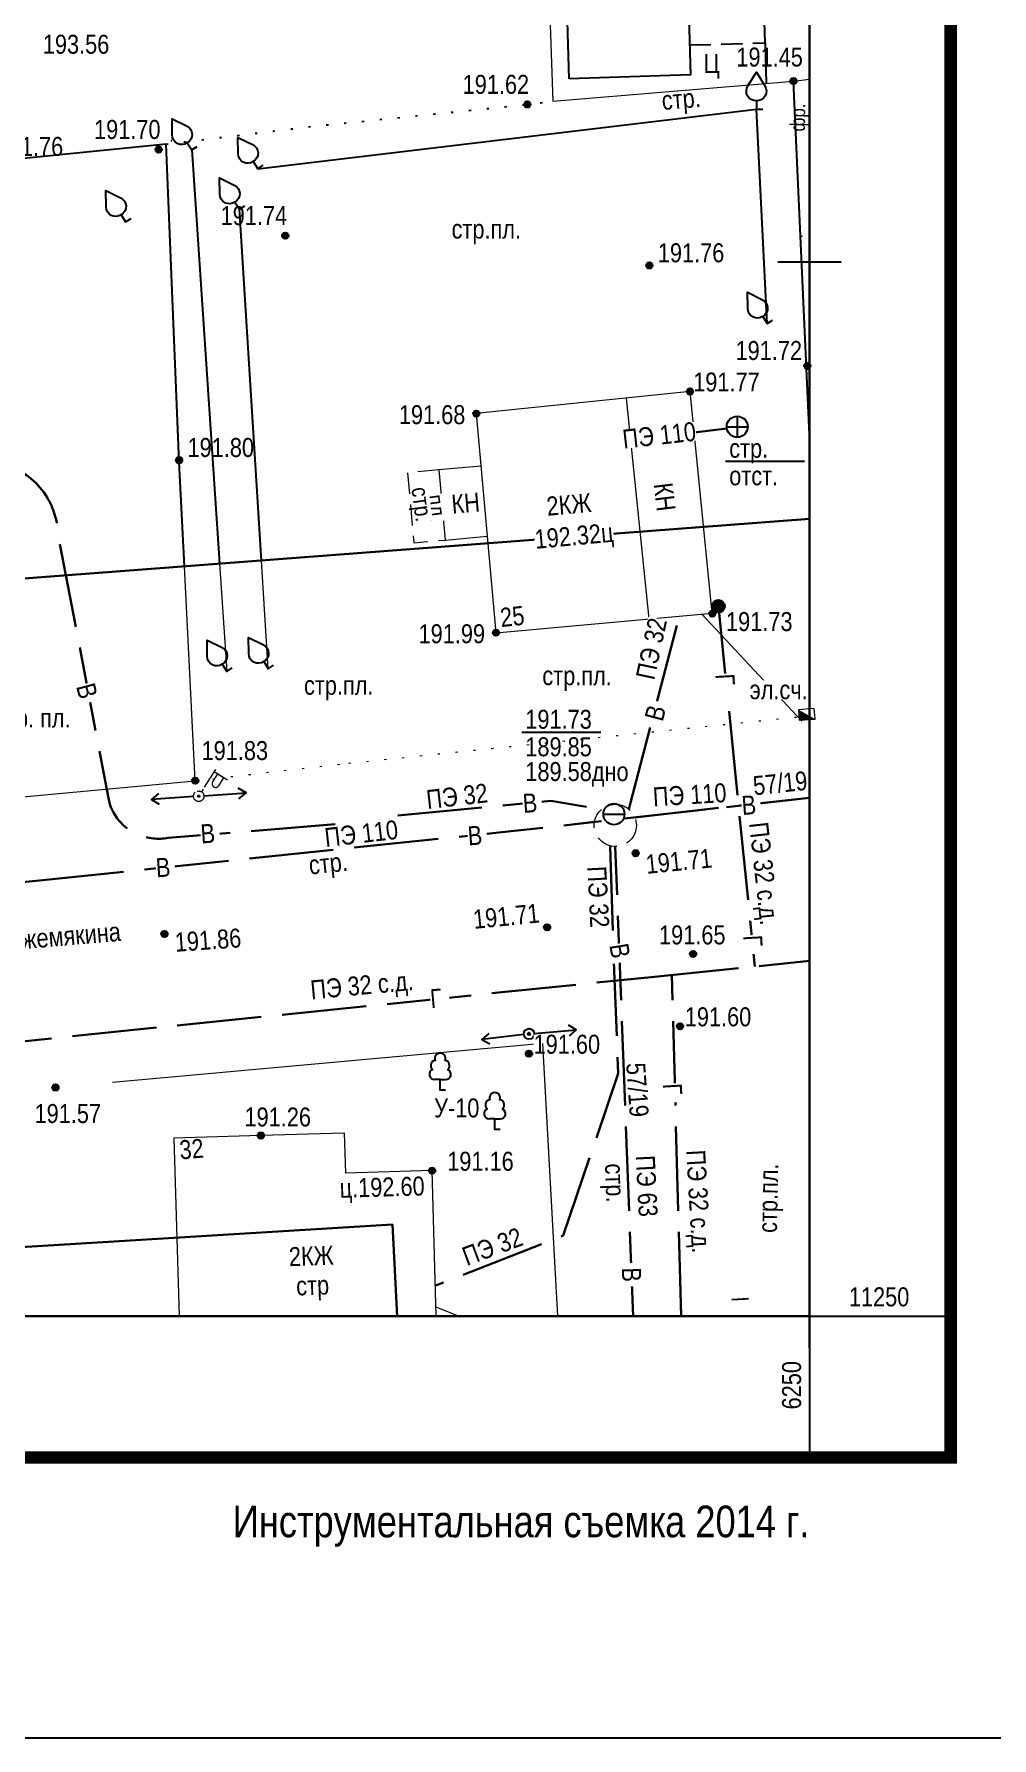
# Model space of a CAD drawing. Header units: millimetres. Extents: x 5990 to 6530, y 11230 to 11520.
# Drawn here: x 6213.2 to 6258.6, y 11230 to 11310.8 of the extents above; entities that cross this region are included whole.
import ezdxf
from ezdxf.enums import TextEntityAlignment as Align

# ---------------------------------------------------------------- set-up
doc = ezdxf.new("R2010")
doc.units = ezdxf.units.MM
for name, pattern in [('46200000', [3, 2, -1]), ('ACAD_ISO07W100', [3, 0, -3]), ('g5_02x1', [1.5, 1, -0.5]), ('g5_122', [5, 4, -1]), ('g5_366', [0.85, 0.1, -0.75]), ('T_03.LINE', [1, 1, 0])]:
    doc.linetypes.add(name, pattern=pattern)
for name, color, linetype in [('01 ПЛАНШЕТ', 7, 'Continuous'), ('02 ПЛАНОВО-ВЫСОТНОЕ ОБОСНОВАНИЕ', 7, 'Continuous'), ('03 ЗДАНИЯ И ИХ ЧАСТИ', 7, 'Continuous'), ('04 ПРОМЫШЛЕННЫЕ И СОЦ.-КУЛЬТ. ОБЪЕКТЫ', 7, 'Continuous'), ('05 ГАЗОПРОВОД', 7, 'Continuous'), ('06 ВОДОПРОВОД', 7, 'Continuous'), ('07 ЭЛЕКТРОКАБЕЛЬ', 7, 'Continuous'), ('08 ЛЭП', 7, 'Continuous'), ('10 КАНАЛИЗАЦИЯ', 7, 'Continuous'), ('13 АВТОМОБИЛЬНЫЕ ДОРОГИ', 7, 'Continuous'), ('15 РЕЛЬЕФ', 7, 'Continuous'), ('16 РАСТИТЕЛЬНОСТЬ ГРУНТЫ И БОЛОТА', 7, 'Continuous'), ('17 ОГРАЖДЕНИЯ', 7, 'Continuous')]:
    doc.layers.add(name, color=color, linetype=linetype)
doc.layers.add('18 ГРАНИЦА ТОПОСЪЕМКИ', color=7, linetype='Continuous', plot=False)
doc.styles.add('Д-431', font='ARIALNI_1.TTF', dxfattribs={"height": 0.9})
doc.styles.add('Р-131', font='ARIALN.TTF')
doc.linetypes.add('g5_119_3', pattern='A,4,-1,[31,GUGK_2005.shx,S=0.1,R=0,X=0,Y=0],4,[31,GUGK_2005.shx,S=0.1,R=180,X=0,Y=0],-1', length=10)
doc.linetypes.add('g5_386_1', pattern='A,0,-0.75,[39,GUGK_2005.shx,S=0.5,R=0,X=0.55,Y=0],-0.75', length=1.5)
doc.linetypes.add('g5_474_1a', pattern='A,1,-0.25,[28,GUGK_2005.shx,S=1,R=0,X=0,Y=0],-0.25,1', length=2.5)
doc.linetypes.add('g5_475_2', pattern='A,1.25,[25,GUGK_2005.shx,S=0.4,R=0,X=0,Y=0],1.25,-0.5', length=3)
doc.linetypes.add('g5_476_3', pattern='A,1.25,[30,GUGK_2005.shx,S=1,R=0,X=0,Y=0],2.5,[30,GUGK_2005.shx,S=1,R=180,X=0,Y=0],1.25', length=5)

# ---------------------------------------------------------------- blocks, each defined once
blk = doc.blocks.new('_krest')
at = {"color": 3, "linetype": 'ByBlock', "lineweight": -2}
for p, q in [((0, -3), (0, 3)), ((-3, 0), (3, 0))]:
    blk.add_line(p, q, dxfattribs=at)
blk = doc.blocks.new('12000000')
blk.add_hatch(color=256).paths.add_polyline_path([(0.3, 0, 1), (-0.3, 0, 1)])
blk.add_circle((0, 0), 0.3)
at = {"style": 'Д-431'}
blk.add_attdef('Z', (0.8, 0.3), '', height=1.8, dxfattribs=at)
blk = doc.blocks.new('g5_388_3')
at = {"color": 0}
blk.add_lwpolyline([(0, 0.4, -0.618034), (-0.4, 1.1), (0, 1.75), (0.4, 1.1, -0.618034)], format="xyb", close=True, dxfattribs=at)
blk.add_lwpolyline([(0, 0.4), (0, 0), (0.3, 0)], dxfattribs=at)
blk = doc.blocks.new('g5_108a')
h = blk.add_hatch(color=0)
edge = h.paths.add_edge_path()
edge.add_arc((0, 0), 0.06, 0, 360)
at = {"color": 0, "lineweight": 25}
blk.add_circle((0, 0), 0.25, dxfattribs=at)
at = {"color": 0}
blk.add_circle((0, 0), 0.06, dxfattribs=at)
blk = doc.blocks.new('g5_330')
blk.add_hatch(color=0).paths.add_polyline_path([(0.15, 0, 1), (-0.15, 0, 1)])
at = {"color": 0}
blk.add_circle((0, 0), 0.15, dxfattribs=at)
blk = doc.blocks.new('g5_113c')
blk.add_hatch(color=1).paths.add_polyline_path([(-0.375, 0), (0.375, 0), (0, 0.25), (-0.375, 0.5)])
at = {"color": 1, "lineweight": 20}
blk.add_lwpolyline([(-0.375, 0), (0.375, 0), (0.375, 0.5), (-0.375, 0.5)], close=True, dxfattribs=at)
blk = doc.blocks.new('g5_115_1')
at = {"color": 0}
for points in [[(0, 0), (2, 0)], [(1.647, -0.252), (2, 0), (1.647, 0.252)]]:
    blk.add_lwpolyline(points, dxfattribs=at)
blk = doc.blocks.new('T_03.32.01')
at = {"color": 0, "linetype": 'ACAD_ISO07W100', "lineweight": 0}
blk.add_wipeout([(0.25, 0), (0.217, 0.125), (0.125, 0.217), (0, 0.25), (-0.125, 0.217), (-0.217, 0.125), (-0.25, 0), (-0.217, -0.125), (-0.125, -0.217), (0, -0.25), (0.125, -0.217), (0.217, -0.125)], dxfattribs=at)
at = {"linetype": 'T_03.LINE', "lineweight": -2}
h = blk.add_hatch(color=0, dxfattribs=at)
h.dxf.hatch_style = 1
h.paths.add_polyline_path([(0.05, 0, 1), (-0.05, 0, 1)])
at = {"color": 0, "linetype": 'T_03.LINE', "lineweight": -2}
blk.add_circle((0, 0), 0.25, dxfattribs=at)
at = {"color": 0, "linetype": 'T_03.LINE', "lineweight": 0}
blk.add_circle((0, 0), 0.05, dxfattribs=at)
blk = doc.blocks.new('*U144')
at = {"color": 0, "linetype": 'T_03.LINE', "lineweight": -2, "rotation": 328.1250721825429}
blk.add_blockref('T_03.32.01', (0, 0), dxfattribs=at)
at = {"color": 0, "linetype": 'ACAD_ISO07W100', "lineweight": 0}
blk.add_wipeout([(1.193, 0.877), (0.959, 0.501), (0.912, 0.451), (0.849, 0.423), (0.78, 0.421), (0.718, 0.445), (0.667, 0.493), (0.64, 0.555), (0.638, 0.622), (0.662, 0.686), (0.896, 1.062)], dxfattribs=at)
at = {"color": 0, "linetype": 'T_03.LINE', "lineweight": -2}
for points in [[(0.792, 1.274), (0.132, 0.212)], [(0.726, 1.168), (1.363, 0.772)]]:
    blk.add_lwpolyline(points, dxfattribs=at)
blk.add_lwpolyline([(0.896, 1.062), (0.662, 0.686, 1), (0.959, 0.501), (1.193, 0.877)], format="xyb", dxfattribs=at)
blk = doc.blocks.new('*U868')
blk.add_lwpolyline([(-8.74, 7.79), (-1.25, 7.79)])
at = {"color": 7, "style": 'Д-431'}
for tag, p in [('Z', (-8.41, 8.1)), ('Z1', (-8.41, 5.49)), ('Z2', (-8.41, 3.14)), ('Z3', (-8.41, 0.82))]:
    blk.add_attdef(tag, p, '', height=1.8, dxfattribs=at)
blk.add_wipeout([(-0.11, -0.99), (-0.17, -0.98), (-0.24, -0.97), (-0.28, -0.96), (-0.36, -0.93), (-0.41, -0.91), (-0.49, -0.87), (-0.57, -0.82), (-0.62, -0.79), (-0.67, -0.74), (-0.71, -0.7), (-0.77, -0.63), (-0.8, -0.6), (-0.83, -0.56), (-0.86, -0.5), (-0.9, -0.44), (-0.94, -0.35), (-0.95, -0.31), (-0.97, -0.26), (-0.98, -0.18), (-0.99, -0.1), (-1, -0.03), (-1, 0.04), (-0.99, 0.11), (-0.99, 0.16), (-0.98, 0.2), (-0.96, 0.27), (-0.95, 0.31), (-0.94, 0.35), (-0.92, 0.39), (-0.9, 0.43), (-0.88, 0.48), (-0.87, 0.49), (-0.86, 0.51), (-0.86, 0.52), (-0.85, 0.53), (-0.84, 0.55), (-0.83, 0.56), (-0.82, 0.58), (-0.81, 0.59), (-0.8, 0.6), (-0.79, 0.61), (-0.77, 0.64), (-0.76, 0.65), (-0.75, 0.66), (-0.74, 0.67), (-0.73, 0.68), (-0.72, 0.69), (-0.71, 0.7), (-0.7, 0.71), (-0.69, 0.73), (-0.67, 0.74), (-0.66, 0.75), (-0.65, 0.76), (-0.64, 0.77), (-0.62, 0.78), (-0.61, 0.79), (-0.6, 0.8), (-0.58, 0.81), (-0.56, 0.83), (-0.55, 0.83), (-0.53, 0.85), (-0.52, 0.86), (-0.5, 0.86), (-0.49, 0.87), (-0.47, 0.88), (-0.46, 0.89), (-0.44, 0.9), (-0.43, 0.9), (-0.36, 0.93), (-0.33, 0.94), (-0.31, 0.95), (-0.27, 0.96), (-0.22, 0.98), (-0.16, 0.99), (-0.1, 0.99), (0, 1), (0.1, 1), (0.16, 0.99), (0.22, 0.98), (0.3, 0.95), (0.36, 0.93), (0.48, 0.88), (0.56, 0.83), (0.63, 0.77), (0.73, 0.68), (0.81, 0.59), (0.86, 0.52), (0.94, 0.34), (0.98, 0.21), (0.99, 0.13), (1, 0.07), (1, 0.02), (1, -0.08), (0.97, -0.23), (0.94, -0.33), (0.91, -0.41), (0.88, -0.47), (0.86, -0.51), (0.82, -0.57), (0.79, -0.61), (0.76, -0.65), (0.72, -0.7), (0.66, -0.75), (0.63, -0.77), (0.6, -0.8), (0.55, -0.84), (0.5, -0.87), (0.43, -0.9), (0.38, -0.92), (0.31, -0.95), (0.24, -0.97), (0.18, -0.98), (0.07, -1), (-0.05, -1)])
blk.add_lwpolyline([(-1, 0), (1, 0)])
blk.add_circle((0, 0), 1)
blk = doc.blocks.new('g5_121_7c')
h = blk.add_hatch(color=0)
edge = h.paths.add_edge_path()
edge.add_arc((0, 0), 0.3, 0, 360)
at = {"color": 0}
blk.add_circle((0, 0), 0.3, dxfattribs=at)
blk = doc.blocks.new('*U869')
blk.add_lwpolyline([(-1.1, -3.25), (6.39, -3.25)])
at = {"color": 7, "style": 'Д-431'}
for tag, p in [('Z1', (-0.76, -5.55)), ('Z2', (-0.76, -7.9)), ('Z3', (-0.76, -10.22))]:
    blk.add_attdef(tag, p, '', height=1.8, dxfattribs=at)
blk.add_wipeout([(-0.11, -0.99), (-0.17, -0.98), (-0.24, -0.97), (-0.28, -0.96), (-0.36, -0.93), (-0.41, -0.91), (-0.49, -0.87), (-0.57, -0.82), (-0.62, -0.79), (-0.67, -0.74), (-0.71, -0.7), (-0.77, -0.63), (-0.8, -0.6), (-0.83, -0.56), (-0.86, -0.5), (-0.9, -0.44), (-0.94, -0.35), (-0.95, -0.31), (-0.97, -0.26), (-0.98, -0.18), (-0.99, -0.1), (-1, -0.03), (-1, 0.04), (-0.99, 0.11), (-0.99, 0.16), (-0.98, 0.2), (-0.96, 0.27), (-0.95, 0.31), (-0.94, 0.35), (-0.92, 0.39), (-0.9, 0.43), (-0.88, 0.48), (-0.87, 0.49), (-0.86, 0.51), (-0.86, 0.52), (-0.85, 0.53), (-0.84, 0.55), (-0.83, 0.56), (-0.82, 0.58), (-0.81, 0.59), (-0.8, 0.6), (-0.79, 0.61), (-0.77, 0.64), (-0.76, 0.65), (-0.75, 0.66), (-0.74, 0.67), (-0.73, 0.68), (-0.72, 0.69), (-0.71, 0.7), (-0.7, 0.71), (-0.69, 0.73), (-0.67, 0.74), (-0.66, 0.75), (-0.65, 0.76), (-0.64, 0.77), (-0.62, 0.78), (-0.61, 0.79), (-0.6, 0.8), (-0.58, 0.81), (-0.56, 0.83), (-0.55, 0.83), (-0.53, 0.85), (-0.52, 0.86), (-0.5, 0.86), (-0.49, 0.87), (-0.47, 0.88), (-0.46, 0.89), (-0.44, 0.9), (-0.43, 0.9), (-0.36, 0.93), (-0.33, 0.94), (-0.31, 0.95), (-0.27, 0.96), (-0.22, 0.98), (-0.16, 0.99), (-0.1, 0.99), (0, 1), (0.1, 1), (0.16, 0.99), (0.22, 0.98), (0.3, 0.95), (0.36, 0.93), (0.48, 0.88), (0.56, 0.83), (0.63, 0.77), (0.73, 0.68), (0.81, 0.59), (0.86, 0.52), (0.94, 0.34), (0.98, 0.21), (0.99, 0.13), (1, 0.07), (1, 0.02), (1, -0.08), (0.97, -0.23), (0.94, -0.33), (0.91, -0.41), (0.88, -0.47), (0.86, -0.51), (0.82, -0.57), (0.79, -0.61), (0.76, -0.65), (0.72, -0.7), (0.66, -0.75), (0.63, -0.77), (0.6, -0.8), (0.55, -0.84), (0.5, -0.87), (0.43, -0.9), (0.38, -0.92), (0.31, -0.95), (0.24, -0.97), (0.18, -0.98), (0.07, -1), (-0.05, -1)])
for points in [[(0, 1), (0, -1)], [(-1, 0), (1, 0)]]:
    blk.add_lwpolyline(points)
blk.add_circle((0, 0), 1)
blk.add_attdef('Z', (-0.76, -2.94), '', height=1.8, dxfattribs=at)
blk = doc.blocks.new('g5_388_1')
at = {"color": 0}
blk.add_lwpolyline([(0, 0.497), (0.257, 0.497, 0.798042), (0.365, 0.973, 0.636328), (0.231, 1.405, 0.533064), (0, 1.75, 0.533064), (-0.231, 1.405, 0.636328), (-0.365, 0.973, 0.798042), (-0.257, 0.497)], format="xyb", dxfattribs=at)
for points in [[(0, 0.497), (-0.257, 0.497)], [(0.25, 0), (0, 0), (0, 0.497)]]:
    blk.add_lwpolyline(points, dxfattribs=at)
blk = doc.blocks.new('g5_475_5')
at = {"color": 0}
blk.add_lwpolyline([(0, -0.4), (0, 0.4)], dxfattribs=at)

msp = doc.modelspace()

# ---------------------------------------------------------------- linework, layer by layer
at = {"color": 7, "lineweight": 15}
msp.add_lwpolyline([(6000, 11250), (6250, 11250), (6250, 11500), (6000, 11500)], close=True, dxfattribs=at)
at = {"layer": '01 ПЛАНШЕТ'}
for q in [(6256.7, 11250), (6250, 11243.3)]:
    msp.add_line((6250, 11250), q, dxfattribs=at)
at = {"layer": '01 ПЛАНШЕТ', "color": 7}
for points in [[(5990, 11230), (6260, 11230), (6260, 11520), (5990, 11520)], [(6250, 11500), (6000, 11500), (6000, 11250), (6250, 11250)]]:
    msp.add_lwpolyline(points, close=True, dxfattribs=at)
at = {"layer": '01 ПЛАНШЕТ', "color": 7, "const_width": 0.6}
msp.add_lwpolyline([(6256.7, 11243.3), (6256.7, 11367.021)], dxfattribs=at)
at = {"layer": '01 ПЛАНШЕТ', "color": 7}
msp.add_lwpolyline([(6133.016, 11243.3, 0.6, 0.6, 0), (6257, 11243.3, 0, 0, 0)], format="xyseb", dxfattribs=at)
at = {"layer": '03 ЗДАНИЯ И ИХ ЧАСТИ', "color": 7, "lineweight": 25, "elevation": 191.609}
msp.add_lwpolyline([(6238.604, 11308.687), (6238.411, 11315.246), (6244.166, 11315.428), (6244.359, 11308.869), (6238.604, 11308.687)], dxfattribs=at)
at = {"layer": '03 ЗДАНИЯ И ИХ ЧАСТИ', "color": 7, "linetype": '46200000', "ltscale": 0.5, "elevation": 191.609}
msp.add_lwpolyline([(6244.317, 11310.294), (6247.9, 11310.386), (6247.749, 11315.52), (6244.166, 11315.428)], dxfattribs=at)
at = {"layer": '03 ЗДАНИЯ И ИХ ЧАСТИ', "color": 7, "lineweight": 15}
msp.add_lwpolyline([(6235.13, 11282.419), (6245.39, 11283.342), (6244.334, 11293.858), (6234.196, 11292.809)], close=True, dxfattribs=at)
for points in [[(6242.402, 11283.073), (6241.318, 11293.546)], [(6234.42, 11290.319), (6232.421, 11290.14), (6232.72, 11286.813), (6234.719, 11286.992)]]:
    msp.add_lwpolyline(points, dxfattribs=at)
at = {"layer": '03 ЗДАНИЯ И ИХ ЧАСТИ', "color": 7, "linetype": 'g5_02x1', "lineweight": 15, "flags": 128}
msp.add_lwpolyline([(6232.421, 11290.14), (6230.939, 11290.007), (6231.238, 11286.68), (6232.72, 11286.813)], dxfattribs=at)
at = {"layer": '04 ПРОМЫШЛЕННЫЕ И СОЦ.-КУЛЬТ. ОБЪЕКТЫ', "color": 7, "linetype": 'g5_366', "lineweight": 25, "flags": 128}
msp.add_lwpolyline([(6219.49, 11305.591), (6226.168, 11306.404), (6236.616, 11307.471), (6237.835, 11307.626)], dxfattribs=at)
at = {"layer": '04 ПРОМЫШЛЕННЫЕ И СОЦ.-КУЛЬТ. ОБЪЕКТЫ', "color": 7, "linetype": 'g5_366', "lineweight": 15, "flags": 128}
msp.add_lwpolyline([(6220.867, 11275.398), (6228.143, 11276.23)], dxfattribs=at)
at = {"layer": '05 ГАЗОПРОВОД', "color": 1, "linetype": 'g5_122', "lineweight": 30}
for points in [[(6242.645, 11266.104), (6250, 11266.848)], [(6243.909, 11250), (6243.472, 11266.185)]]:
    msp.add_lwpolyline(points, dxfattribs=at)
at = {"layer": '06 ВОДОПРОВОД', "color": 82, "linetype": 'g5_122', "lineweight": 30, "flags": 128}
msp.add_lwpolyline([(6200.151, 11286.614), (6200.029, 11288.173, -0.360132), (6201.541, 11290.322), (6204.157, 11291.338, -0.100411), (6205.757, 11291.613, -0.086735), (6212.095, 11290.31, -0.16342), (6213.845, 11288.837, -0.126659), (6214.35, 11287.175), (6216.176, 11277.626), (6216.75, 11274.575, 0.25442), (6218.17, 11272.833, 0.143684), (6219.592, 11272.686), (6228.374, 11273.404)], format="xyb", dxfattribs=at)
for points in [[(6241.431, 11274.047), (6243.818, 11283.2)], [(6230.484, 11273.742), (6237.733, 11274.446), (6240.135, 11274.036)], [(6213.491, 11270.665), (6235.857, 11273.001), (6240.132, 11273.48)], [(6213.491, 11270.665), (6235.857, 11273.001), (6239.785, 11273.441)]]:
    msp.add_lwpolyline(points, dxfattribs=at)
at = {"layer": '06 ВОДОПРОВОД', "color": 82, "linetype": 'g5_122', "lineweight": 30}
msp.add_lwpolyline([(6166.713, 11266.154), (6213.491, 11270.665)], dxfattribs=at)
at = {"layer": '07 ЭЛЕКТРОКАБЕЛЬ', "color": 1, "linetype": 'g5_119_3', "lineweight": 15, "elevation": 191.57}
msp.add_lwpolyline([(6233.349, 11250), (6232.288, 11250.424)], dxfattribs=at)
at = {"layer": '10 КАНАЛИЗАЦИЯ', "color": 34, "linetype": 'g5_122', "lineweight": 30, "flags": 128}
msp.add_lwpolyline([(6244.53, 11291.908), (6246.08, 11292.095)], dxfattribs=at)
at = {"layer": '13 АВТОМОБИЛЬНЫЕ ДОРОГИ', "color": 7, "lineweight": 25, "elevation": 191.609}
msp.add_lwpolyline([(6247.9, 11310.386), (6247.951, 11308.473)], dxfattribs=at)
at = {"layer": '15 РЕЛЬЕФ', "color": 7}
for centre in [(6244.334, 11293.858), (6234.196, 11292.809), (6220.105, 11290.601), (6245.391, 11283.324), (6235.13, 11282.419), (6244.479, 11267.183)]:
    msp.add_circle(centre, 0.15, dxfattribs=at)
at = {"layer": '16 РАСТИТЕЛЬНОСТЬ ГРУНТЫ И БОЛОТА', "color": 7, "linetype": 'g5_386_1', "lineweight": 25}
for points, elevation in [([(6223.831, 11304.424), (6247.481, 11307.249)], 191.918), ([(6220.704, 11305.315), (6222.024, 11285.692)], 191.765), ([(6224.009, 11285.842), (6222.963, 11302.504)], 191.607)]:
    msp.add_lwpolyline(points, dxfattribs=dict(at, elevation=elevation))
msp.add_lwpolyline([(6247.996, 11297.084), (6247.481, 11307.249)], dxfattribs=at)
at = {"layer": '16 РАСТИТЕЛЬНОСТЬ ГРУНТЫ И БОЛОТА', "color": 7, "ltscale": 0.5, "flags": 128}
msp.add_lwpolyline([(6219.76, 11305.75), (6219.71, 11305.745)], dxfattribs=at)
at = {"layer": '16 РАСТИТЕЛЬНОСТЬ ГРУНТЫ И БОЛОТА', "color": 7, "linetype": 'g5_366', "lineweight": 15, "flags": 128}
msp.add_lwpolyline([(6249.573, 11301.224), (6250, 11301.255)], dxfattribs=at)
at = {"layer": '16 РАСТИТЕЛЬНОСТЬ ГРУНТЫ И БОЛОТА', "color": 7, "linetype": 'g5_386_1', "lineweight": 15}
for points, elevation in [([(6224.331, 11280.711), (6224.009, 11285.842)], 191.607), ([(6222.024, 11285.692), (6222.368, 11280.585)], 191.765)]:
    msp.add_lwpolyline(points, dxfattribs=dict(at, elevation=elevation))
at = {"layer": '17 ОГРАЖДЕНИЯ', "color": 7, "linetype": 'Continuous', "lineweight": 15}
msp.add_line((6246.51, 11250.792), (6246.91, 11250.81), dxfattribs=at)
at = {"layer": '17 ОГРАЖДЕНИЯ', "color": 7, "lineweight": 15, "elevation": 191.504}
msp.add_lwpolyline([(6236.905, 11333.898), (6237.835, 11307.626), (6249.24, 11308.581)], dxfattribs=at)
at = {"layer": '17 ОГРАЖДЕНИЯ', "color": 7, "linetype": 'g5_474_1a', "lineweight": 15}
msp.add_lwpolyline([(6249.24, 11308.581), (6250, 11308.67)], dxfattribs=at)
at = {"layer": '17 ОГРАЖДЕНИЯ', "color": 7, "linetype": 'g5_476_3', "lineweight": 25}
msp.add_lwpolyline([(6250, 11291.795), (6249.24, 11308.581)], dxfattribs=at)
at = {"layer": '17 ОГРАЖДЕНИЯ', "color": 7, "linetype": 'g5_475_2', "lineweight": 25}
msp.add_lwpolyline([(6220.357, 11285.565), (6220.108, 11290.529), (6219.49, 11305.591), (6189.739, 11302.606)], dxfattribs=at)
at = {"layer": '17 ОГРАЖДЕНИЯ', "color": 7, "linetype": 'g5_475_2', "lineweight": 15}
for points in [[(6220.867, 11275.398), (6220.357, 11285.565)], [(6200.273, 11273.487), (6220.867, 11275.398)], [(6237.35, 11262.932), (6216.941, 11261.084)]]:
    msp.add_lwpolyline(points, dxfattribs=at)
at = {"layer": '18 ГРАНИЦА ТОПОСЪЕМКИ', "color": 2, "lineweight": 30}
for points in [[(6250, 11500), (6035.594, 11500), (6038.25, 11463.689), (6049.231, 11425.375), (6059.094, 11391.313), (6062.167, 11250), (6250, 11250)], [(6177.394, 11250), (6177.354, 11251.127), (6230.217, 11254.348), (6230.438, 11250), (6250, 11250), (6250, 11287.814), (6144.051, 11279.777), (6141.969, 11323.791), (6250, 11335.292), (6250, 11363.999), (6137.205, 11353.136), (6133.809, 11409.649), (6133.809, 11409.649), (6250, 11418.784), (6250, 11500), (6204.091, 11500), (6235.857, 11452.28), (6132.003, 11438.928), (6138.306, 11500), (6038.284, 11500), (6040.478, 11481.045), (6051.473, 11439.881), (6064.107, 11378.144), (6068.931, 11250)]]:
    msp.add_lwpolyline(points, close=True, dxfattribs=at)
msp.add_lwpolyline([(6250, 11250.831), (6250, 11250), (6053.979, 11250), (6055.755, 11264.739)], dxfattribs=at)

# ---------------------------------------------------------------- block references
at = {"layer": '02 ПЛАНОВО-ВЫСОТНОЕ ОБОСНОВАНИЕ', "xscale": 0.5, "yscale": 0.5, "zscale": 0.5}
for p in [(6250, 11300), (6250, 11250)]:
    msp.add_blockref('_krest', p, dxfattribs=at)
at = {"layer": '02 ПЛАНОВО-ВЫСОТНОЕ ОБОСНОВАНИЕ', "lineweight": 25, "xscale": 0.5, "yscale": 0.5, "zscale": 0.5}
msp.add_blockref('_krest', (6250, 11300), dxfattribs=at)
at = {"layer": '05 ГАЗОПРОВОД', "color": 1, "lineweight": 15}
msp.add_blockref('g5_121_7c', (6245.681, 11283.672), dxfattribs=at)
at = {"layer": '07 ЭЛЕКТРОКАБЕЛЬ', "color": 1, "lineweight": 15, "rotation": 4.17798373967643}
msp.add_blockref('g5_113c', (6249.888, 11278.294), dxfattribs=at)
at = {"layer": '08 ЛЭП', "color": 7, "lineweight": 15}
for p, rotation in [((6220.79, 11274.645), 183.8291334742815), ((6221.283, 11274.678), 3.932120427963371), ((6236.452, 11263.36), 186.785521096346)]:
    msp.add_blockref('g5_115_1', p, dxfattribs=dict(at, rotation=rotation))
at = {"layer": '08 ЛЭП', "color": 7, "lineweight": 15, "zscale": 0.5}
msp.add_blockref('g5_108a', (6236.7, 11263.39), dxfattribs=at)
at = {"layer": '15 РЕЛЬЕФ', "color": 7, "lineweight": 25}
ref = msp.add_blockref('12000000', (6249.24, 11308.581), dxfattribs=dict(at, xscale=0.5, yscale=0.5, zscale=0.5))
ref.add_attrib('Z', '191.45', (6246.531, 11309.27), dxfattribs={"layer": '0', "height": 0.9, "style": 'Д-431'})
ref = msp.add_blockref('12000000', (6236.616, 11307.471), dxfattribs=dict(at, xscale=0.5, yscale=0.5, zscale=0.5))
ref.add_attrib('Z', '191.62', (6233.551, 11307.974), dxfattribs={"layer": '0', "height": 0.9, "style": 'Д-431'})
ref = msp.add_blockref('12000000', (6219.135, 11305.332), dxfattribs=dict(at, xscale=0.5, yscale=0.5, zscale=0.5))
ref.add_attrib('Z', '191.70', (6216.071, 11305.835), dxfattribs={"layer": '0', "height": 0.9, "style": 'Д-431'})
ref = msp.add_blockref('12000000', (6225.138, 11301.247), dxfattribs=dict(at, xscale=0.5, yscale=0.5, zscale=0.5))
ref.add_attrib('Z', '191.74', (6222.073, 11301.75), dxfattribs={"layer": '0', "height": 0.9, "style": 'Д-431'})
at = {"layer": '15 РЕЛЬЕФ', "color": 7, "lineweight": 25, "xscale": 0.5, "yscale": 0.5, "zscale": 0.5}
for p, values in [((6242.407, 11299.836), {'Z': '191.76'}), ((6220.105, 11290.601), {'Z': '191.80'})]:
    msp.add_blockref('12000000', p, dxfattribs=at).add_auto_attribs(values)
at = {"layer": '15 РЕЛЬЕФ', "color": 7, "lineweight": 25}
ref = msp.add_blockref('12000000', (6249.898, 11295.069), dxfattribs=dict(at, xscale=0.5, yscale=0.5, zscale=0.5))
ref.add_attrib('Z', '191.72', (6246.492, 11295.353), dxfattribs={"layer": '0', "height": 0.9, "style": 'Д-431'})
at = {"layer": '15 РЕЛЬЕФ', "color": 7, "lineweight": 15}
for p in [(6244.334, 11293.858), (6234.196, 11292.809), (6220.105, 11290.601), (6245.391, 11283.324), (6235.13, 11282.419), (6244.479, 11267.183), (6243.86, 11263.75), (6236.69, 11262.45), (6214.24, 11260.85), (6223.98, 11258.57), (6232.102, 11256.905)]:
    msp.add_blockref('g5_330', p, dxfattribs=at)
at = {"layer": '15 РЕЛЬЕФ', "color": 2, "lineweight": 30}
ref = msp.add_blockref('12000000', (6241.754, 11271.961), dxfattribs=dict(at, xscale=0.5, yscale=0.5, zscale=0.5, rotation=5.601120937914327))
ref.add_attrib('Z', '191.71', (6242.278, 11270.979), dxfattribs={"layer": '0', "height": 0.9, "rotation": 5.60112, "style": 'Д-431'})
ref = msp.add_blockref('12000000', (6237.557, 11268.446), dxfattribs=dict(at, xscale=0.5, yscale=0.5, zscale=0.5, rotation=5.601120937914327))
ref.add_attrib('Z', '191.71', (6234.093, 11268.369), dxfattribs={"layer": '0', "height": 0.9, "rotation": 5.60112, "style": 'Д-431'})
at = {"layer": '15 РЕЛЬЕФ', "color": 7, "lineweight": 15, "rotation": 359.7577172586628}
msp.add_blockref('g5_330', (6219.41, 11268.131, 190.427), dxfattribs=at)
at = {"layer": '16 РАСТИТЕЛЬНОСТЬ ГРУНТЫ И БОЛОТА'}
msp.add_blockref('g5_388_3', (6247.481, 11307.249), dxfattribs=at)
at = {"layer": '16 РАСТИТЕЛЬНОСТЬ ГРУНТЫ И БОЛОТА', "rotation": 32.30468742226305}
for p in [(6220.704, 11305.315, 191.765), (6223.831, 11304.424, 191.918), (6217.57, 11301.905, 191.765), (6222.963, 11302.504, 191.607), (6247.996, 11297.084)]:
    msp.add_blockref('g5_388_3', p, dxfattribs=at)
at = {"layer": '16 РАСТИТЕЛЬНОСТЬ ГРУНТЫ И БОЛОТА', "color": 7, "lineweight": 15, "rotation": 32.30468742226305}
for p in [(6222.368, 11280.585, 191.765), (6224.331, 11280.711, 191.607)]:
    msp.add_blockref('g5_388_3', p, dxfattribs=at)
at = {"layer": '16 РАСТИТЕЛЬНОСТЬ ГРУНТЫ И БОЛОТА', "color": 7, "lineweight": 15}
for p in [(6232.484, 11260.728), (6235.077, 11258.86)]:
    msp.add_blockref('g5_388_1', p, dxfattribs=at)
at = {"layer": '17 ОГРАЖДЕНИЯ', "color": 7, "rotation": 92.53791881639286}
msp.add_blockref('g5_475_5', (6246.71, 11250.801), dxfattribs=at)

# ---------------------------------------------------------------- texts
at = {"layer": '01 ПЛАНШЕТ', "color": 7, "style": 'Д-431'}
msp.add_text('11250', height=0.9, dxfattribs=at).set_placement((6253.3, 11250.469), align=Align.CENTER)
msp.add_text('6250', height=0.9, rotation=90, dxfattribs=at).set_placement((6249.599, 11246.728), align=Align.CENTER)
at = {"layer": '01 ПЛАНШЕТ', "color": 7, "style": 'Р-131'}
msp.add_text('Инструментальная съемка 2014 г.', height=1.5, dxfattribs=at).set_placement((6249.991, 11239.517), align=Align.RIGHT)
at = {"layer": '03 ЗДАНИЯ И ИХ ЧАСТИ', "color": 1, "lineweight": 25, "char_height": 0.9, "attachment_point": 1, "style": 'Д-431'}
for s, insert, rotation in [('25', (6235.286, 11283.578), 5.92939), ('32', (6220.086, 11258.331), 4.67604)]:
    msp.add_mtext(s, dxfattribs=dict(at, insert=insert, rotation=rotation))
at = {"layer": '04 ПРОМЫШЛЕННЫЕ И СОЦ.-КУЛЬТ. ОБЪЕКТЫ', "color": 7, "style": 'Д-431'}
msp.add_text('стр.пл.', height=0.9, dxfattribs=at).set_placement((6233.026, 11301.111))
at = {"layer": '13 АВТОМОБИЛЬНЫЕ ДОРОГИ', "color": 7, "lineweight": 15, "style": 'Д-431'}
msp.add_text('Ц', height=0.9, dxfattribs=at).set_placement((6244.975, 11308.961))
at = {"layer": '15 РЕЛЬЕФ', "color": 7, "style": 'Д-431'}
for s, p in [('193.56', (6213.642, 11309.876)), ('191.76', (6211.455, 11305.03))]:
    msp.add_text(s, height=0.9, dxfattribs=at).set_placement(p)
at = {"layer": '15 РЕЛЬЕФ', "color": 7, "lineweight": 25, "char_height": 0.9, "attachment_point": 1, "style": 'Д-431'}
for s, insert in [('191.77', (6244.484, 11294.758)), ('191.68', (6230.526, 11293.208)), ('191.80', (6220.502, 11291.653)), ('191.73', (6246.041, 11283.396)), ('191.99', (6231.46, 11282.818)), ('191.65', (6242.864, 11268.535))]:
    msp.add_mtext(s, dxfattribs=dict(at, insert=insert))
at = {"layer": '16 РАСТИТЕЛЬНОСТЬ ГРУНТЫ И БОЛОТА', "color": 7, "lineweight": 15, "style": 'Д-431'}
msp.add_text('фр.', height=0.7, rotation=89.18687, dxfattribs=at).set_placement((6249.78, 11306.185))
at = {"layer": '17 ОГРАЖДЕНИЯ', "color": 7, "lineweight": 15, "style": 'Д-431'}
msp.add_text('стр.', height=0.9, rotation=4.65738, dxfattribs=at).set_placement((6243.028, 11307.206))

# ---------------------------------------------------------------- next in the draw order: block references
at = {"layer": '08 ЛЭП', "color": 7, "linetype": 'T_03.LINE', "lineweight": 15}
msp.add_blockref('*U144', (6221.034, 11274.661), dxfattribs=at)
at = {"layer": '10 КАНАЛИЗАЦИЯ', "color": 7, "lineweight": 15, "xscale": 0.5, "yscale": 0.5, "zscale": 0.5}
msp.add_blockref('*U869', (6246.572, 11292.185), dxfattribs=at).add_auto_attribs({'Z': 'стр.', 'Z1': 'отст.'})

# ---------------------------------------------------------------- next in the draw order: texts
at = {"color": 4, "lineweight": 25, "char_height": 0.9, "width": 2.57867, "attachment_point": 1, "line_spacing_factor": 0.6, "style": 'Д-431', "bg_fill": 3, "box_fill_scale": 1, "bg_fill_color": 256, "bg_fill_transparency": 0}
for insert, rotation in [((6247.279, 11275.602), 5.83453), ((6242.2, 11262.053), 274.00755)]:
    msp.add_mtext('{\\C4;57/19}', dxfattribs=dict(at, insert=insert, rotation=rotation))
at = {"layer": '03 ЗДАНИЯ И ИХ ЧАСТИ', "color": 7, "lineweight": 25, "char_height": 0.9, "attachment_point": 1, "bg_fill": 3, "box_fill_scale": 1, "bg_fill_color": 256, "bg_fill_transparency": 0}
for s, insert, rotation, style in [('КН', (6232.986, 11288.956), 4.72326, 'Р-131'), ('2КЖ', (6237.493, 11288.857), 5.03311, 'Р-131'), ('КН', (6243.498, 11289.577), 276.93815, 'Р-131'), ('2', (6225.295, 11253.27), 2, 'Р-131'), ('стр', (6225.64, 11251.882), 2, 'Д-431')]:
    msp.add_mtext(s, dxfattribs=dict(at, insert=insert, rotation=rotation, style=style))
at = {"layer": '04 ПРОМЫШЛЕННЫЕ И СОЦ.-КУЛЬТ. ОБЪЕКТЫ', "color": 7, "lineweight": 25, "char_height": 0.9, "attachment_point": 1, "style": 'Д-431', "bg_fill": 3, "box_fill_scale": 1, "bg_fill_color": 256, "bg_fill_transparency": 0}
for insert in [(6226.027, 11280.374), (6237.33, 11280.829)]:
    msp.add_mtext('стр.пл.', dxfattribs=dict(at, insert=insert))
at = {"layer": '04 ПРОМЫШЛЕННЫЕ И СОЦ.-КУЛЬТ. ОБЪЕКТЫ', "color": 7, "lineweight": 25, "insert": (6247.55, 11253.965), "char_height": 0.9, "attachment_point": 1, "rotation": 88.79736, "style": 'Д-431', "bg_fill": 3, "box_fill_scale": 1, "bg_fill_color": 256, "bg_fill_transparency": 0}
msp.add_mtext('стр.пл.', dxfattribs=at)
at = {"layer": '05 ГАЗОПРОВОД', "color": 7, "lineweight": 25, "insert": (6245.048, 11257.915), "char_height": 0.9, "attachment_point": 1, "rotation": 273.30241, "style": 'Д-431', "bg_fill": 3, "box_fill_scale": 1, "bg_fill_color": 256, "bg_fill_transparency": 0}
msp.add_mtext('ПЭ 32 с.д.', dxfattribs=at)
at = {"layer": '06 ВОДОПРОВОД', "color": 7, "lineweight": 25, "char_height": 0.9, "attachment_point": 1, "style": 'Д-431', "bg_fill": 3, "box_fill_scale": 1, "bg_fill_color": 256, "bg_fill_transparency": 0}
for insert, rotation in [((6241.754, 11280.327), 77.83381), ((6231.783, 11274.945), 6.47666)]:
    msp.add_mtext('ПЭ 32', dxfattribs=dict(at, insert=insert, rotation=rotation))
at = {"layer": '06 ВОДОПРОВОД', "color": 7, "lineweight": 25, "char_height": 0.9, "attachment_point": 1, "line_spacing_factor": 0.6, "style": 'Д-431', "bg_fill": 3, "box_fill_scale": 1, "bg_fill_color": 256, "bg_fill_transparency": 0}
for s, insert, rotation in [('В', (6216.083, 11280.105), 284.77746), ('В', (6221.091, 11273.318), 3.95216), ('стр.', (6226.21, 11271.838), 5.83999), ('В', (6218.97, 11271.712), 3.95216)]:
    msp.add_mtext(s, dxfattribs=dict(at, insert=insert, rotation=rotation))
at = {"layer": '10 КАНАЛИЗАЦИЯ', "color": 7, "lineweight": 25, "insert": (6241.087, 11292.038), "char_height": 0.9, "attachment_point": 1, "rotation": 6.3564, "style": 'Д-431', "bg_fill": 3, "box_fill_scale": 1, "bg_fill_color": 256, "bg_fill_transparency": 0}
msp.add_mtext('ПЭ 110', dxfattribs=at)
at = {"layer": '13 АВТОМОБИЛЬНЫЕ ДОРОГИ', "color": 7, "lineweight": 25, "insert": (6210.045, 11268.092), "char_height": 0.9, "attachment_point": 1, "rotation": 4.81041, "style": 'Р-131', "bg_fill": 3, "box_fill_scale": 1, "bg_fill_color": 256, "bg_fill_transparency": 0}
msp.add_mtext('ул.Кожемякина', dxfattribs=at)
at = {"layer": '15 РЕЛЬЕФ', "color": 7, "lineweight": 25, "char_height": 0.9, "attachment_point": 1, "style": 'Д-431', "bg_fill": 3, "box_fill_scale": 1, "bg_fill_color": 256, "bg_fill_transparency": 0}
for s, insert in [('191.83', (6221.17, 11277.277)), ('191.60', (6244.085, 11264.65))]:
    msp.add_mtext(s, dxfattribs=dict(at, insert=insert))
at = {"layer": '15 РЕЛЬЕФ', "color": 7, "lineweight": 25, "insert": (6219.871, 11268.18), "char_height": 0.9, "attachment_point": 1, "rotation": 3.97399, "style": 'Д-431', "bg_fill": 3, "box_fill_scale": 1, "bg_fill_color": 256, "bg_fill_transparency": 0}
msp.add_mtext('191.86', dxfattribs=at)

# ---------------------------------------------------------------- next in the draw order: linework, layer by layer
at = {"layer": '04 ПРОМЫШЛЕННЫЕ И СОЦ.-КУЛЬТ. ОБЪЕКТЫ', "color": 7, "linetype": 'g5_366', "lineweight": 15, "flags": 128}
msp.add_lwpolyline([(6228.143, 11276.23), (6250, 11278.478)], dxfattribs=at)
at = {"layer": '05 ГАЗОПРОВОД', "color": 1, "linetype": 'g5_122', "lineweight": 30}
msp.add_lwpolyline([(6135.821, 11255.259), (6155.358, 11257.168), (6242.645, 11266.104)], dxfattribs=at)
at = {"layer": '06 ВОДОПРОВОД', "color": 82, "linetype": 'g5_122', "lineweight": 30, "flags": 128}
for points in [[(6241.09, 11273.591), (6250, 11274.59)], [(6241.714, 11273.661), (6250, 11274.59)], [(6240.539, 11272.285), (6240.743, 11266.378), (6240.926, 11261.514), (6238.325, 11253.826), (6232.258, 11251.456)], [(6241.63, 11250), (6240.789, 11272.28)]]:
    msp.add_lwpolyline(points, dxfattribs=at)

# ---------------------------------------------------------------- next in the draw order: block references
at = {"layer": '15 РЕЛЬЕФ', "color": 7, "lineweight": 15, "rotation": 359.7577172586628}
msp.add_blockref('g5_330', (6220.867, 11275.398, 190.427), dxfattribs=at)

# ---------------------------------------------------------------- next in the draw order: texts
at = {"layer": '03 ЗДАНИЯ И ИХ ЧАСТИ', "color": 7, "lineweight": 25, "attachment_point": 1, "bg_fill": 3, "box_fill_scale": 1, "bg_fill_color": 256, "bg_fill_transparency": 0}
for s, insert, char_height, rotation, style in [('пл.', (6232.625, 11289.023), 0.8, 277.60217, 'Д-431'), ('192.32ц', (6236.927, 11287.29), 0.9, 5.23543, 'Д-431'), ('КЖ', (6225.868, 11253.29), 0.9, 2, 'Р-131')]:
    msp.add_mtext(s, dxfattribs=dict(at, insert=insert, char_height=char_height, rotation=rotation, style=style))
at = {"layer": '04 ПРОМЫШЛЕННЫЕ И СОЦ.-КУЛЬТ. ОБЪЕКТЫ', "color": 7, "lineweight": 25, "insert": (6211.38, 11278.822), "char_height": 0.9, "attachment_point": 1, "style": 'Д-431', "bg_fill": 3, "box_fill_scale": 1, "bg_fill_color": 256, "bg_fill_transparency": 0}
msp.add_mtext('стр. пл.', dxfattribs=at)
at = {"layer": '06 ВОДОПРОВОД', "color": 7, "lineweight": 25, "insert": (6226.958, 11273.142), "char_height": 0.9, "attachment_point": 1, "rotation": 6.53345, "style": 'Д-431', "bg_fill": 3, "box_fill_scale": 1, "bg_fill_color": 256, "bg_fill_transparency": 0}
msp.add_mtext('ПЭ 110', dxfattribs=at)

# ---------------------------------------------------------------- next in the draw order: block references
at = {"layer": '06 ВОДОПРОВОД', "color": 7, "lineweight": 15, "xscale": 0.5, "yscale": 0.5, "zscale": 0.5}
msp.add_blockref('*U868', (6240.728, 11273.812), dxfattribs=at).add_auto_attribs({'Z': '191.73', 'Z1': '189.85', 'Z2': '189.58дно'})

# ---------------------------------------------------------------- next in the draw order: texts
at = {"layer": '03 ЗДАНИЯ И ИХ ЧАСТИ', "color": 7, "lineweight": 25, "attachment_point": 1, "style": 'Д-431', "bg_fill": 3, "box_fill_scale": 1, "bg_fill_color": 256, "bg_fill_transparency": 0}
for s, insert, char_height, rotation in [('стр.', (6231.91, 11289.376), 0.8, 277.60217), ('ц.192.60', (6227.706, 11256.517), 0.9, 1.62073)]:
    msp.add_mtext(s, dxfattribs=dict(at, insert=insert, char_height=char_height, rotation=rotation))
at = {"layer": '03 ЗДАНИЯ И ИХ ЧАСТИ', "color": 7, "lineweight": 25, "insert": (6232.2, 11260.329), "char_height": 0.9, "attachment_point": 1, "style": 'Д-431', "bg_fill": 3, "box_fill_scale": 1, "bg_fill_color": 256, "bg_fill_transparency": 0}
msp.add_mtext('У-10', dxfattribs=at)
at = {"layer": '05 ГАЗОПРОВОД', "color": 7, "lineweight": 25, "char_height": 0.9, "attachment_point": 1, "style": 'Д-431', "bg_fill": 3, "box_fill_scale": 1, "bg_fill_color": 256, "bg_fill_transparency": 0}
for s, insert, rotation in [('ПЭ 32 с.д.', (6226.292, 11265.92), 5.32468), ('Г', (6243.937, 11261.069), 273.30241)]:
    msp.add_mtext(s, dxfattribs=dict(at, insert=insert, rotation=rotation))
at = {"layer": '05 ГАЗОПРОВОД', "color": 7, "lineweight": 25, "insert": (6231.976, 11265.501), "char_height": 0.9, "attachment_point": 1, "rotation": 4.82699, "line_spacing_factor": 0.6, "style": 'Д-431', "bg_fill": 3, "box_fill_scale": 1, "bg_fill_color": 256, "bg_fill_transparency": 0}
msp.add_mtext('Г', dxfattribs=at)
at = {"layer": '06 ВОДОПРОВОД', "color": 7, "lineweight": 25, "char_height": 0.9, "attachment_point": 1, "line_spacing_factor": 0.6, "style": 'Д-431', "bg_fill": 3, "box_fill_scale": 1, "bg_fill_color": 256, "bg_fill_transparency": 0}
for s, insert, rotation in [('В', (6242.165, 11278.393), 75.32225), ('В', (6246.748, 11274.669), 3.95216), ('В', (6233.76, 11273.226), 3.95216), ('В', (6241.394, 11267.744), 279.24342), ('стр.', (6241.197, 11257.265), 272.15307), ('В', (6241.109, 11251.608), 91.15583)]:
    msp.add_mtext(s, dxfattribs=dict(at, insert=insert, rotation=rotation))
at = {"layer": '06 ВОДОПРОВОД', "color": 7, "lineweight": 25, "char_height": 0.9, "attachment_point": 1, "style": 'Д-431', "bg_fill": 3, "box_fill_scale": 1, "bg_fill_color": 256, "bg_fill_transparency": 0}
for s, insert, rotation in [('ПЭ 32', (6240.358, 11271.368), 272.92479), ('ПЭ 63', (6242.658, 11257.655), 272.92479), ('ПЭ 32', (6233.436, 11253.216), 20.468)]:
    msp.add_mtext(s, dxfattribs=dict(at, insert=insert, rotation=rotation))
at = {"layer": '15 РЕЛЬЕФ', "color": 7, "lineweight": 25, "char_height": 0.9, "attachment_point": 1, "style": 'Д-431', "bg_fill": 3, "box_fill_scale": 1, "bg_fill_color": 256, "bg_fill_transparency": 0}
for s, insert in [('191.60', (6236.915, 11263.35)), ('191.57', (6213.25, 11260.063)), ('191.26', (6223.205, 11259.9)), ('191.16', (6232.82, 11257.8))]:
    msp.add_mtext(s, dxfattribs=dict(at, insert=insert))

# ---------------------------------------------------------------- next in the draw order: linework, layer by layer
at = {"layer": '03 ЗДАНИЯ И ИХ ЧАСТИ', "color": 7, "lineweight": 15}
msp.add_lwpolyline([(6232.3, 11250), (6232.102, 11256.905), (6228.009, 11256.789), (6227.954, 11258.684), (6223.98, 11258.57), (6219.857, 11258.452), (6220.1, 11250.005)], dxfattribs=at)
at = {"layer": '05 ГАЗОПРОВОД', "color": 1, "linetype": 'g5_122', "lineweight": 30}
msp.add_lwpolyline([(6245.681, 11283.672), (6247.409, 11266.586)], dxfattribs=at)
at = {"layer": '06 ВОДОПРОВОД', "color": 7, "linetype": 'g5_02x1', "lineweight": 13}
msp.add_circle((6240.789, 11273.28, 384.024), 1, dxfattribs=at)
at = {"layer": '17 ОГРАЖДЕНИЯ', "color": 7, "linetype": 'g5_475_2', "lineweight": 15}
msp.add_lwpolyline([(6238.06, 11250), (6237.35, 11262.932)], dxfattribs=at)

# ---------------------------------------------------------------- next in the draw order: block references
at = {"layer": '08 ЛЭП', "color": 7, "lineweight": 15, "rotation": 4.872747725811025}
msp.add_blockref('g5_115_1', (6236.949, 11263.411), dxfattribs=at)

# ---------------------------------------------------------------- next in the draw order: texts
at = {"layer": '06 ВОДОПРОВОД', "color": 7, "lineweight": 25, "char_height": 0.9, "attachment_point": 1, "line_spacing_factor": 0.6, "style": 'Д-431', "bg_fill": 3, "box_fill_scale": 1, "bg_fill_color": 256, "bg_fill_transparency": 0}
for insert, rotation in [((6236.37, 11274.767), 3.95216), ((6242.002, 11252.324), 271.15583)]:
    msp.add_mtext('В', dxfattribs=dict(at, insert=insert, rotation=rotation))

# ---------------------------------------------------------------- next in the draw order: texts
at = {"layer": '05 ГАЗОПРОВОД', "color": 7, "lineweight": 25, "char_height": 0.9, "attachment_point": 1, "style": 'Д-431', "bg_fill": 3, "box_fill_scale": 1, "bg_fill_color": 256, "bg_fill_transparency": 0}
for s, insert, rotation in [('Г', (6246.433, 11280.496), 273.30241), ('ПЭ 32 с.д.', (6248.03, 11273.479), 276.2647), ('Г', (6247.747, 11268.102), 273.30241)]:
    msp.add_mtext(s, dxfattribs=dict(at, insert=insert, rotation=rotation))
at = {"layer": '06 ВОДОПРОВОД', "color": 7, "lineweight": 25, "insert": (6242.545, 11275.076), "char_height": 0.9, "attachment_point": 1, "rotation": 3.473, "style": 'Д-431', "bg_fill": 3, "box_fill_scale": 1, "bg_fill_color": 256, "bg_fill_transparency": 0}
msp.add_mtext('ПЭ 110', dxfattribs=at)

# ---------------------------------------------------------------- next in the draw order: linework, layer by layer
at = {"layer": '07 ЭЛЕКТРОКАБЕЛЬ', "color": 1, "linetype": 'g5_119_3', "lineweight": 15, "ltscale": 0.5, "flags": 128}
msp.add_lwpolyline([(6249.64, 11278.217), (6244.897, 11283.297)], dxfattribs=at)

# ---------------------------------------------------------------- next in the draw order: texts
at = {"layer": '07 ЭЛЕКТРОКАБЕЛЬ', "color": 7, "lineweight": 25, "insert": (6247.161, 11280.163), "char_height": 0.9, "attachment_point": 1, "style": 'Д-431', "bg_fill": 3, "box_fill_scale": 1, "bg_fill_color": 256, "bg_fill_transparency": 0}
msp.add_mtext('эл.сч.', dxfattribs=at)

doc.saveas('drawing.dxf')
